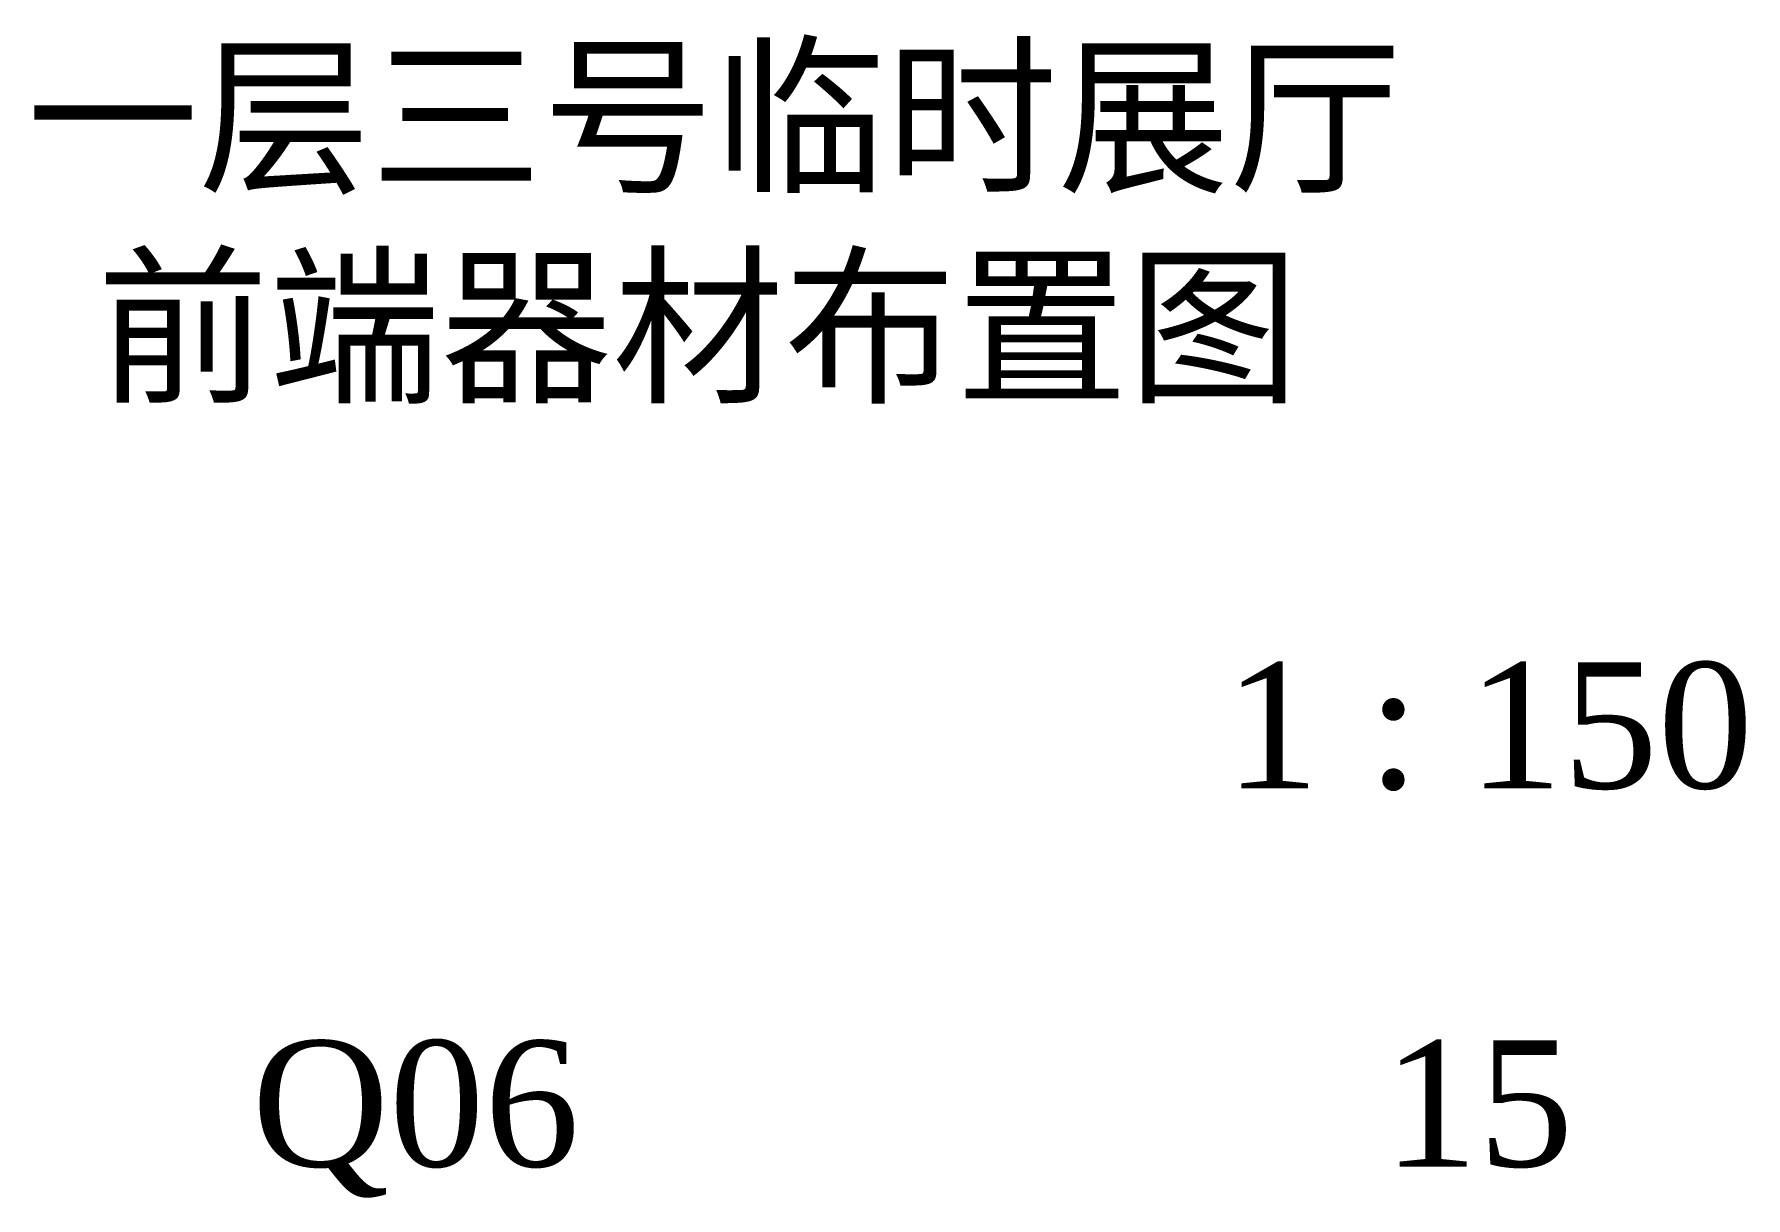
# Model space of a CAD drawing. Header units: millimetres. Extents: x 99 to 564, y 30 to 390.
# Drawn here: x 523.74 to 564.5, y 43.57 to 71.26 of the extents above; entities that cross this region are included whole.
import ezdxf
from ezdxf.enums import TextEntityAlignment as Align

# ---------------------------------------------------------------- set-up
doc = ezdxf.new("R2010")
doc.units = ezdxf.units.MM
doc.header["$LTSCALE"] = 0.1
doc.layers.add('二期前端-图例', color=7, linetype='Continuous')
doc.styles.get("Standard").update_dxf_attribs({"font": 'times.ttf'})

msp = doc.modelspace()

# ---------------------------------------------------------------- texts
for s, p in [('一层三号临时展厅', (539.925, 69.305)), ('1 : 150', (558.374, 54.816))]:
    msp.add_text(s, height=3).set_placement(p, align=Align.MIDDLE_CENTER)
at = {"layer": '二期前端-图例'}
for s, p in [('前端器材布置图', (539.55, 64.305)), ('15', (558.124, 45.816))]:
    msp.add_text(s, height=3, dxfattribs=at).set_placement(p, align=Align.MIDDLE_CENTER)
msp.add_text('Q06', height=3, dxfattribs=at).set_placement((528.918, 45.816), align=Align.MIDDLE_LEFT)

doc.saveas('drawing.dxf')
